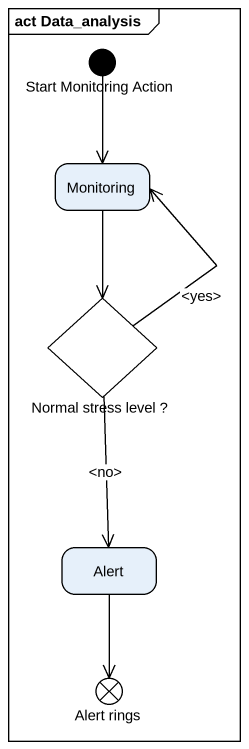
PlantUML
@startuml
mainframe act Data_analysis
hide empty description
state "Start Monitoring Action" as Start_Monitoring_Action <<start>>
state Monitoring
state "Normal stress level ?" as Normal_stress_level <<choice>>
state Alert
state "Alert rings" as Alert_rings <<end>>
Start_Monitoring_Action --> Monitoring
Monitoring --> Normal_stress_level
Normal_stress_level -up-> Monitoring : <yes>
Normal_stress_level --> Alert : <no>
Alert --> Alert_rings
@enduml
